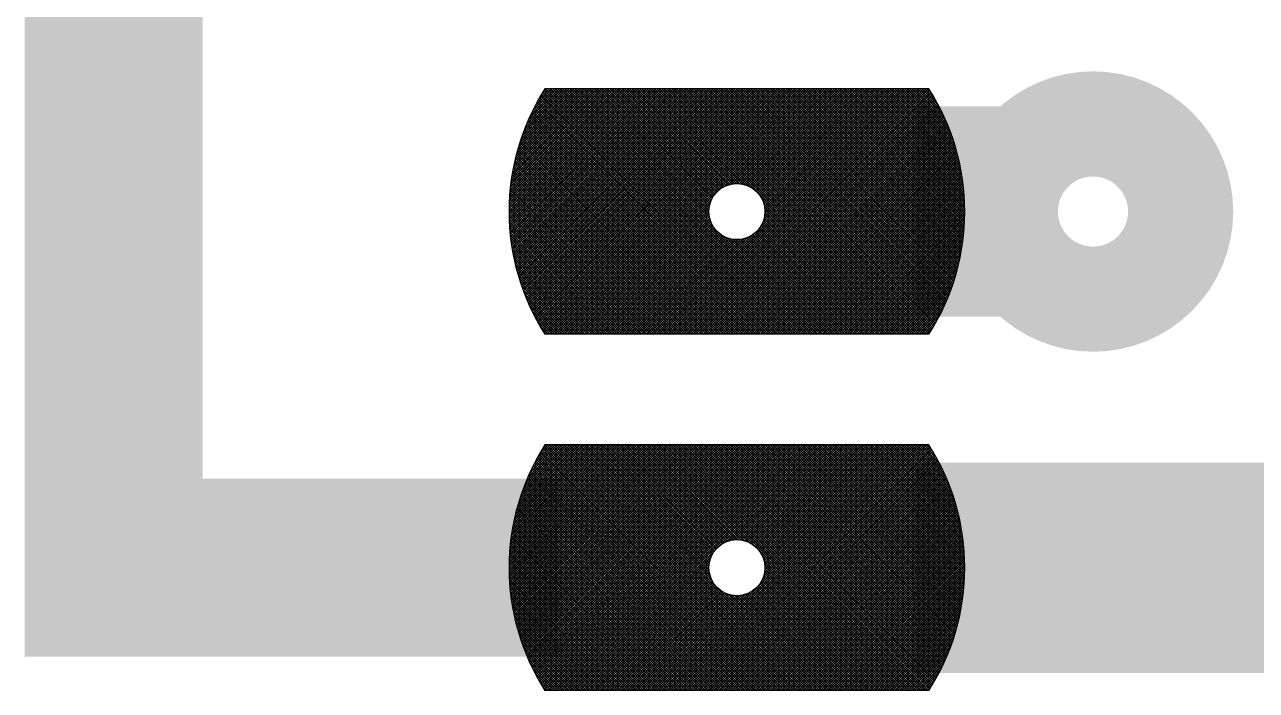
# Model space of a CAD drawing. Extents: x 0 to 395, y 0 to 270.
# Drawn here: x 128.91 to 137.69, y 211.85 to 216.6 of the extents above; entities that cross this region are included whole.
import ezdxf

# ---------------------------------------------------------------- set-up
doc = ezdxf.new("R2010")
doc.units = 0
doc.header["$LTSCALE"] = 0.3
doc.layers.get('0').update_dxf_attribs({"linetype": 'CONTINUOUS'})
doc.layers.add('TRACK', color=3, linetype='CONTINUOUS')

# ---------------------------------------------------------------- blocks, each defined once
blk = doc.blocks.new('*X15')
at = {"color": 0}
for p, q in [((62.51, 71.119), (63.386, 71.995)), ((62.5101, 71.1015), (63.4037, 71.995)), ((62.5101, 71.1368), (63.3683, 71.995)), ((62.5104, 71.0841), (63.4213, 71.995)), ((62.5104, 71.1548), (63.3506, 71.995)), ((62.5109, 71.0669), (63.439, 71.995)), ((62.5109, 71.1729), (63.3329, 71.995)), ((62.5115, 71.0498), (63.4567, 71.995)), ((62.5116, 71.1913), (63.3153, 71.995)), ((62.5123, 71.033), (63.4744, 71.995)), ((62.5125, 71.2099), (63.2976, 71.995)), ((62.5133, 71.0163), (63.492, 71.995)), ((62.5136, 71.2287), (63.2799, 71.995)), ((62.5145, 70.9997), (63.5097, 71.995)), ((62.515, 71.2478), (63.2622, 71.995)), ((62.5158, 70.9834), (63.5274, 71.995)), ((62.5167, 71.2671), (63.2446, 71.995)), ((62.5172, 70.9671), (63.5451, 71.995)), ((62.5186, 71.2867), (63.2269, 71.995)), ((62.5188, 70.9511), (63.5628, 71.995)), ((62.5206, 70.9351), (63.5804, 71.995)), ((62.5207, 71.3065), (63.2092, 71.995)), ((62.5224, 70.9193), (63.5981, 71.995)), ((62.5232, 71.3267), (63.1915, 71.995)), ((62.5245, 70.9037), (63.6158, 71.995)), ((62.5259, 71.3471), (63.1738, 71.995)), ((62.5266, 70.8882), (63.6335, 71.995)), ((62.5289, 70.8728), (63.6511, 71.995)), ((62.529, 71.3678), (63.1562, 71.995)), ((62.5313, 70.8575), (63.6688, 71.995)), ((62.5324, 71.3889), (63.1385, 71.995)), ((62.5339, 70.8424), (63.6865, 71.995)), ((62.5361, 71.4103), (63.1208, 71.995)), ((62.5366, 70.8274), (63.7042, 71.995)), ((62.5394, 70.8125), (63.7219, 71.995)), ((62.5403, 71.4321), (63.1031, 71.995)), ((62.5423, 70.7977), (63.7395, 71.995)), ((62.5448, 71.4543), (63.0855, 71.995)), ((62.5453, 70.7831), (63.7572, 71.995)), ((62.5485, 70.7686), (63.7749, 71.995)), ((62.5497, 71.4769), (63.0678, 71.995)), ((62.5517, 70.7542), (63.7926, 71.995)), ((62.555, 71.4999), (63.0501, 71.995)), ((62.5551, 70.7399), (63.8102, 71.995)), ((62.5586, 70.7257), (63.8279, 71.995)), ((62.5609, 71.5235), (63.0324, 71.995)), ((62.5622, 70.7116), (63.8456, 71.995)), ((62.5659, 70.6976), (63.8633, 71.995)), ((62.5672, 71.5475), (63.0147, 71.995)), ((62.5697, 70.6837), (63.8809, 71.995)), ((62.5736, 70.6699), (63.8986, 71.995)), ((62.5742, 71.5721), (62.9971, 71.995)), ((62.5776, 70.6563), (63.9163, 71.995)), ((62.5817, 70.6427), (63.934, 71.995)), ((62.5817, 71.5973), (62.9794, 71.995)), ((62.5859, 70.6292), (63.9517, 71.995)), ((62.5899, 71.6231), (62.9617, 71.995)), ((62.5902, 70.6158), (63.9693, 71.995)), ((62.5946, 70.6026), (63.987, 71.995)), ((62.5988, 71.6497), (62.944, 71.995)), ((62.5991, 70.5894), (64.0047, 71.995)), ((62.6037, 70.5763), (64.0224, 71.995)), ((62.6083, 70.5633), (64.04, 71.995)), ((62.6085, 71.6771), (62.9264, 71.995)), ((62.6131, 70.5504), (64.0577, 71.995)), ((62.618, 70.5376), (64.0754, 71.995)), ((62.6191, 71.7054), (62.9087, 71.995)), ((62.6229, 70.5248), (64.0931, 71.995)), ((62.628, 70.5122), (64.1108, 71.995)), ((62.6308, 71.7348), (62.891, 71.995)), ((62.6331, 70.4996), (64.1284, 71.995)), ((62.6383, 70.4872), (64.1461, 71.995)), ((62.6436, 70.4748), (64.1638, 71.995)), ((62.6436, 71.7653), (62.8733, 71.995)), ((62.649, 70.4625), (64.1815, 71.995)), ((62.6544, 70.4503), (64.1991, 71.995)), ((62.6578, 71.7972), (62.8556, 71.995)), ((62.66, 70.4381), (64.2168, 71.995)), ((62.6656, 70.4261), (64.2345, 71.995)), ((62.6713, 70.4141), (64.2522, 71.995)), ((62.6736, 71.8307), (62.838, 71.995)), ((62.6771, 70.4022), (64.2699, 71.995)), ((62.683, 70.3904), (64.2875, 71.995)), ((62.6889, 70.3787), (64.3052, 71.995)), ((62.6914, 71.8661), (62.8203, 71.995)), ((62.695, 70.3671), (64.3229, 71.995)), ((62.7011, 70.3555), (64.3406, 71.995)), ((62.7073, 70.344), (64.3582, 71.995)), ((62.7117, 71.9041), (62.8026, 71.995)), ((62.7135, 70.3326), (64.3759, 71.995)), ((62.7199, 70.3213), (64.3936, 71.995)), ((62.7263, 70.31), (64.4113, 71.995)), ((62.7328, 70.2988), (64.429, 71.995)), ((62.7351, 71.9452), (62.7849, 71.995)), ((64.4412, 70.245), (62.7373, 71.9489)), ((62.7393, 70.2877), (64.4466, 71.995)), ((64.4588, 70.245), (62.7439, 71.9599)), ((62.746, 70.2767), (64.4643, 71.995)), ((64.4765, 70.245), (62.7506, 71.9709)), ((62.7527, 70.2657), (64.482, 71.995)), ((64.4942, 70.245), (62.7574, 71.9818)), ((62.7595, 70.2548), (64.4997, 71.995)), ((62.763, 71.9907), (62.7673, 71.995)), ((64.5119, 70.245), (62.7642, 71.9927)), ((62.7673, 70.245), (64.5173, 71.995)), ((64.5296, 70.245), (62.7796, 71.995)), ((62.785, 70.245), (64.535, 71.995)), ((64.5472, 70.245), (62.7972, 71.995)), ((62.8027, 70.245), (64.5527, 71.995)), ((64.5649, 70.245), (62.8149, 71.995)), ((62.8204, 70.245), (64.5704, 71.995)), ((64.5826, 70.245), (62.8326, 71.995)), ((62.8381, 70.245), (64.5881, 71.995)), ((64.6003, 70.245), (62.8503, 71.995)), ((62.8557, 70.245), (64.6057, 71.995)), ((64.6179, 70.245), (62.8679, 71.995)), ((62.8734, 70.245), (64.6234, 71.995)), ((64.6356, 70.245), (62.8856, 71.995)), ((62.8911, 70.245), (64.6411, 71.995)), ((64.6533, 70.245), (62.9033, 71.995)), ((62.9088, 70.245), (64.6588, 71.995)), ((64.671, 70.245), (62.921, 71.995)), ((62.9264, 70.245), (64.6764, 71.995)), ((64.6887, 70.245), (62.9387, 71.995)), ((62.9441, 70.245), (64.6941, 71.995)), ((64.7063, 70.245), (62.9563, 71.995)), ((62.9618, 70.245), (64.7118, 71.995)), ((64.724, 70.245), (62.974, 71.995)), ((63.9561, 71.0306), (62.9917, 71.995)), ((63.9441, 71.0602), (63.0094, 71.995)), ((63.9383, 71.0837), (63.027, 71.995)), ((63.9356, 71.1041), (63.0447, 71.995)), ((63.935, 71.1224), (63.0624, 71.995)), ((63.9359, 71.1392), (63.0801, 71.995)), ((63.938, 71.1547), (63.0978, 71.995)), ((63.9412, 71.1693), (63.1154, 71.995)), ((63.9452, 71.1829), (63.1331, 71.995)), ((63.9499, 71.1958), (63.1508, 71.995)), ((63.9554, 71.208), (63.1685, 71.995)), ((63.9616, 71.2196), (63.1861, 71.995)), ((63.9683, 71.2305), (63.2038, 71.995)), ((63.9756, 71.2409), (63.2215, 71.995)), ((63.9835, 71.2506), (63.2392, 71.995)), ((63.992, 71.2598), (63.2568, 71.995)), ((64.001, 71.2685), (63.2745, 71.995)), ((64.0106, 71.2766), (63.2922, 71.995)), ((64.0207, 71.2841), (63.3099, 71.995)), ((64.0315, 71.2911), (63.3276, 71.995)), ((64.0428, 71.2975), (63.3452, 71.995)), ((64.0547, 71.3032), (63.3629, 71.995)), ((64.0674, 71.3082), (63.3806, 71.995)), ((64.0808, 71.3125), (63.3983, 71.995)), ((64.095, 71.316), (63.4159, 71.995)), ((64.1102, 71.3185), (63.4336, 71.995)), ((64.1265, 71.3198), (63.4513, 71.995)), ((64.1442, 71.3198), (63.469, 71.995)), ((64.1637, 71.3179), (63.4867, 71.995)), ((64.1859, 71.3134), (63.5043, 71.995)), ((64.2127, 71.3043), (63.522, 71.995)), ((64.2538, 71.2809), (63.5397, 71.995)), ((63.5452, 70.245), (65.2952, 71.995)), ((65.3074, 70.245), (63.5574, 71.995)), ((63.5628, 70.245), (65.3128, 71.995)), ((65.325, 70.245), (63.575, 71.995)), ((63.5805, 70.245), (65.3305, 71.995)), ((65.3427, 70.245), (63.5927, 71.995)), ((63.5982, 70.245), (65.3482, 71.995)), ((65.3604, 70.245), (63.6104, 71.995)), ((63.6159, 70.245), (65.3659, 71.995)), ((65.3781, 70.245), (63.6281, 71.995)), ((63.6336, 70.245), (65.3836, 71.995)), ((65.3958, 70.245), (63.6458, 71.995)), ((63.6512, 70.245), (65.4012, 71.995)), ((65.4134, 70.245), (63.6634, 71.995)), ((63.6689, 70.245), (65.4189, 71.995)), ((65.4311, 70.245), (63.6811, 71.995)), ((63.6866, 70.245), (65.4366, 71.995)), ((65.4488, 70.245), (63.6988, 71.995)), ((63.7043, 70.245), (65.4543, 71.995)), ((65.4665, 70.245), (63.7165, 71.995)), ((63.7219, 70.245), (65.4719, 71.995)), ((65.4841, 70.245), (63.7341, 71.995)), ((63.7396, 70.245), (65.4896, 71.995)), ((65.5018, 70.245), (63.7518, 71.995)), ((63.7573, 70.245), (65.5055, 71.9932)), ((65.5102, 70.2543), (63.7695, 71.995)), ((63.775, 70.245), (65.5123, 71.9823)), ((65.517, 70.2652), (63.7872, 71.995)), ((63.7927, 70.245), (65.5191, 71.9714)), ((65.5237, 70.2761), (63.8049, 71.995)), ((63.8103, 70.245), (65.5258, 71.9605)), ((65.5304, 70.2872), (63.8225, 71.995)), ((63.828, 70.245), (65.5324, 71.9494)), ((65.5369, 70.2983), (63.8402, 71.995)), ((65.5434, 70.3095), (63.8579, 71.995)), ((65.5498, 70.3207), (63.8756, 71.995)), ((65.5562, 70.3321), (63.8932, 71.995)), ((65.5625, 70.3435), (63.9109, 71.995)), ((65.5686, 70.355), (63.9286, 71.995)), ((65.5748, 70.3665), (63.9463, 71.995)), ((65.5808, 70.3782), (63.964, 71.995)), ((65.5867, 70.3899), (63.9816, 71.995)), ((65.5926, 70.4017), (63.9993, 71.995)), ((64.0128, 71.2783), (64.7295, 71.995)), ((65.5984, 70.4136), (64.017, 71.995)), ((65.6041, 70.4255), (64.0347, 71.995)), ((65.6098, 70.4376), (64.0523, 71.995)), ((64.0558, 71.3037), (64.7472, 71.995)), ((65.6153, 70.4497), (64.07, 71.995)), ((64.0829, 71.3131), (64.7648, 71.995)), ((65.6208, 70.4619), (64.0877, 71.995)), ((64.1053, 71.3178), (64.7825, 71.995)), ((65.6262, 70.4742), (64.1054, 71.995)), ((65.6315, 70.4866), (64.1231, 71.995)), ((64.1249, 71.3197), (64.8002, 71.995)), ((65.6367, 70.4991), (64.1407, 71.995)), ((64.1427, 71.3199), (64.8179, 71.995)), ((65.6418, 70.5116), (64.1584, 71.995)), ((64.1591, 71.3185), (64.8355, 71.995)), ((64.1743, 71.3161), (64.8532, 71.995)), ((65.6469, 70.5242), (64.1761, 71.995)), ((64.1886, 71.3127), (64.8709, 71.995)), ((65.6518, 70.537), (64.1938, 71.995)), ((64.202, 71.3084), (64.8886, 71.995)), ((65.6567, 70.5498), (64.2114, 71.995)), ((64.2147, 71.3034), (64.9063, 71.995)), ((64.2267, 71.2977), (64.9239, 71.995)), ((65.6614, 70.5627), (64.2291, 71.995)), ((64.238, 71.2914), (64.9416, 71.995)), ((65.6661, 70.5757), (64.2468, 71.995)), ((64.2488, 71.2845), (64.9593, 71.995)), ((64.2589, 71.277), (64.977, 71.995)), ((65.6707, 70.5888), (64.2645, 71.995)), ((64.2685, 71.2689), (64.9946, 71.995)), ((64.2776, 71.2603), (65.0123, 71.995)), ((65.6752, 70.6019), (64.2822, 71.995)), ((64.2861, 71.2511), (65.03, 71.995)), ((64.294, 71.2413), (65.0477, 71.995)), ((65.6796, 70.6152), (64.2998, 71.995)), ((64.3014, 71.231), (65.0654, 71.995)), ((64.3081, 71.2201), (65.083, 71.995)), ((64.3143, 71.2086), (65.1007, 71.995)), ((64.3147, 71.0322), (65.2775, 71.995)), ((65.6839, 70.6286), (64.3175, 71.995)), ((64.3198, 71.1964), (65.1184, 71.995)), ((64.3246, 71.1836), (65.1361, 71.995)), ((64.3262, 71.0614), (65.2598, 71.995)), ((64.3287, 71.1699), (65.1537, 71.995)), ((64.3318, 71.1554), (65.1714, 71.995)), ((64.3319, 71.0847), (65.2421, 71.995)), ((64.334, 71.1399), (65.1891, 71.995)), ((64.3344, 71.105), (65.2245, 71.995)), ((64.335, 71.1232), (65.2068, 71.995)), ((65.6881, 70.6421), (64.3352, 71.995)), ((65.6922, 70.6556), (64.3529, 71.995)), ((65.6962, 70.6693), (64.3705, 71.995)), ((65.7002, 70.6831), (64.3882, 71.995)), ((65.704, 70.6969), (64.4059, 71.995)), ((65.7077, 70.7109), (64.4236, 71.995)), ((65.7113, 70.725), (64.4413, 71.995)), ((65.7147, 70.7392), (64.4589, 71.995)), ((65.7181, 70.7535), (64.4766, 71.995)), ((65.7214, 70.7679), (64.4943, 71.995)), ((65.7245, 70.7824), (64.512, 71.995)), ((65.7276, 70.7971), (64.5296, 71.995)), ((65.7305, 70.8118), (64.5473, 71.995)), ((65.7333, 70.8267), (64.565, 71.995)), ((65.736, 70.8417), (64.5827, 71.995)), ((65.7385, 70.8568), (64.6004, 71.995)), ((65.741, 70.8721), (64.618, 71.995)), ((65.7433, 70.8874), (64.6357, 71.995)), ((65.7454, 70.9029), (64.6534, 71.995)), ((65.7475, 70.9186), (64.6711, 71.995)), ((65.7494, 70.9344), (64.6887, 71.995)), ((65.7511, 70.9503), (64.7064, 71.995)), ((65.7527, 70.9664), (64.7241, 71.995)), ((65.7542, 70.9826), (64.7418, 71.995)), ((65.7555, 70.999), (64.7595, 71.995)), ((65.7566, 71.0155), (64.7771, 71.995)), ((65.7576, 71.0322), (64.7948, 71.995)), ((65.7584, 71.049), (64.8125, 71.995)), ((65.7591, 71.0661), (64.8302, 71.995)), ((65.7596, 71.0833), (64.8478, 71.995)), ((65.7599, 71.1006), (64.8655, 71.995)), ((65.76, 71.1182), (64.8832, 71.995)), ((65.7599, 71.136), (64.9009, 71.995)), ((65.7596, 71.1539), (64.9186, 71.995)), ((65.7592, 71.1721), (64.9362, 71.995)), ((65.7585, 71.1904), (64.9539, 71.995)), ((65.7576, 71.209), (64.9716, 71.995)), ((65.7564, 71.2278), (64.9893, 71.995)), ((65.755, 71.2469), (65.0069, 71.995)), ((65.7534, 71.2662), (65.0246, 71.995)), ((65.7515, 71.2858), (65.0423, 71.995)), ((65.7494, 71.3056), (65.06, 71.995)), ((65.7469, 71.3257), (65.0776, 71.995)), ((65.7442, 71.3461), (65.0953, 71.995)), ((65.7411, 71.3669), (65.113, 71.995)), ((65.7378, 71.3879), (65.1307, 71.995)), ((65.734, 71.4093), (65.1484, 71.995)), ((65.7299, 71.4311), (65.166, 71.995)), ((65.7255, 71.4533), (65.1837, 71.995)), ((65.7206, 71.4758), (65.2014, 71.995)), ((65.7152, 71.4989), (65.2191, 71.995)), ((65.7094, 71.5223), (65.2367, 71.995)), ((65.7031, 71.5464), (65.2544, 71.995)), ((65.6962, 71.5709), (65.2721, 71.995)), ((65.6887, 71.5961), (65.2898, 71.995)), ((65.6805, 71.6219), (65.3075, 71.995)), ((65.6717, 71.6485), (65.3251, 71.995)), ((65.662, 71.6758), (65.3428, 71.995)), ((65.6514, 71.7041), (65.3605, 71.995)), ((65.6398, 71.7334), (65.3782, 71.995)), ((65.627, 71.7638), (65.3958, 71.995)), ((65.6129, 71.7956), (65.4135, 71.995)), ((65.5971, 71.8291), (65.4312, 71.995)), ((65.5795, 71.8644), (65.4489, 71.995)), ((65.5594, 71.9022), (65.4666, 71.995)), ((65.5361, 71.9431), (65.4842, 71.995)), ((65.5085, 71.9884), (65.5019, 71.995)), ((64.3174, 70.245), (62.6931, 71.8693)), ((64.3351, 70.245), (62.6992, 71.8809)), ((64.3528, 70.245), (62.7053, 71.8924)), ((64.3705, 70.245), (62.7116, 71.9039)), ((64.3881, 70.245), (62.7179, 71.9152)), ((64.4058, 70.245), (62.7243, 71.9265)), ((64.4235, 70.245), (62.7307, 71.9377)), ((63.8457, 70.245), (65.5389, 71.9383)), ((63.8634, 70.245), (65.5454, 71.9271)), ((63.881, 70.245), (65.5518, 71.9158)), ((63.8987, 70.245), (65.5581, 71.9044)), ((63.9164, 70.245), (65.5644, 71.893)), ((63.9341, 70.245), (65.5705, 71.8815)), ((63.9517, 70.245), (65.5766, 71.8699)), ((64.176, 70.245), (62.6473, 71.7737)), ((64.1937, 70.245), (62.6527, 71.786)), ((64.2114, 70.245), (62.6582, 71.7981)), ((64.229, 70.245), (62.6639, 71.8102)), ((64.2467, 70.245), (62.6695, 71.8222)), ((64.2644, 70.245), (62.6753, 71.8341)), ((64.2821, 70.245), (62.6812, 71.8459)), ((64.2997, 70.245), (62.6871, 71.8577)), ((63.9694, 70.245), (65.5826, 71.8582)), ((63.9871, 70.245), (65.5886, 71.8465)), ((64.0048, 70.245), (65.5944, 71.8346)), ((64.0225, 70.245), (65.6002, 71.8227)), ((64.0401, 70.245), (65.6059, 71.8107)), ((64.0578, 70.245), (65.6115, 71.7987)), ((64.0755, 70.245), (65.617, 71.7865)), ((64.0932, 70.245), (65.6225, 71.7743)), ((64.0523, 70.245), (62.6116, 71.6856)), ((64.0699, 70.245), (62.6165, 71.6985)), ((64.0876, 70.245), (62.6214, 71.7112)), ((64.1053, 70.245), (62.6264, 71.7239)), ((64.123, 70.245), (62.6315, 71.7365)), ((64.1406, 70.245), (62.6367, 71.749)), ((64.1583, 70.245), (62.6419, 71.7614)), ((64.1108, 70.245), (65.6278, 71.762)), ((64.1285, 70.245), (65.6331, 71.7496)), ((64.1462, 70.245), (65.6383, 71.7371)), ((64.1639, 70.245), (65.6434, 71.7245)), ((64.1816, 70.245), (65.6484, 71.7118)), ((64.1992, 70.245), (65.6533, 71.6991)), ((64.2169, 70.245), (65.6582, 71.6862)), ((63.9462, 70.245), (62.5846, 71.6066)), ((63.9639, 70.245), (62.5888, 71.62)), ((63.9815, 70.245), (62.5932, 71.6333)), ((63.9992, 70.245), (62.5977, 71.6465)), ((64.0169, 70.245), (62.6022, 71.6597)), ((64.0346, 70.245), (62.6069, 71.6727)), ((64.2346, 70.245), (65.6629, 71.6733)), ((64.2523, 70.245), (65.6676, 71.6603)), ((64.2699, 70.245), (65.6721, 71.6472)), ((64.2876, 70.245), (65.6766, 71.634)), ((64.3053, 70.245), (65.681, 71.6207)), ((64.323, 70.245), (65.6852, 71.6072)), ((63.8224, 70.245), (62.5575, 71.51)), ((63.8401, 70.245), (62.561, 71.5241)), ((63.8578, 70.245), (62.5647, 71.5381)), ((63.8755, 70.245), (62.5685, 71.552)), ((63.8932, 70.245), (62.5723, 71.5658)), ((63.9108, 70.245), (62.5763, 71.5795)), ((63.9285, 70.245), (62.5804, 71.5931)), ((64.3407, 70.245), (65.6894, 71.5938)), ((64.3583, 70.245), (65.6935, 71.5802)), ((64.376, 70.245), (65.6975, 71.5665)), ((64.3937, 70.245), (65.7013, 71.5527)), ((64.4114, 70.245), (65.7051, 71.5387)), ((64.429, 70.245), (65.7088, 71.5247)), ((64.4467, 70.245), (65.7124, 71.5106)), ((63.7164, 70.245), (62.5385, 71.4229)), ((63.7341, 70.245), (62.5414, 71.4377)), ((63.7517, 70.245), (62.5444, 71.4524)), ((63.7694, 70.245), (62.5475, 71.4669)), ((63.7871, 70.245), (62.5507, 71.4814)), ((63.8048, 70.245), (62.554, 71.4957)), ((64.4644, 70.245), (65.7158, 71.4964)), ((64.4821, 70.245), (65.7191, 71.4821)), ((64.4998, 70.245), (65.7224, 71.4676)), ((64.5174, 70.245), (65.7255, 71.4531)), ((64.5351, 70.245), (65.7285, 71.4384)), ((64.5528, 70.245), (65.7314, 71.4236)), ((63.628, 70.245), (62.5259, 71.3471)), ((63.6457, 70.245), (62.5282, 71.3625)), ((63.6633, 70.245), (62.5306, 71.3778)), ((63.681, 70.245), (62.5331, 71.3929)), ((63.6987, 70.245), (62.5357, 71.408)), ((64.5705, 70.245), (65.7342, 71.4087)), ((64.5881, 70.245), (65.7368, 71.3936)), ((64.6058, 70.245), (65.7393, 71.3785)), ((64.6235, 70.245), (65.7417, 71.3632)), ((64.6412, 70.245), (65.744, 71.3478)), ((63.5219, 70.245), (62.5153, 71.2516)), ((63.5396, 70.245), (62.5167, 71.2679)), ((63.5573, 70.245), (62.5183, 71.284)), ((63.575, 70.245), (62.52, 71.3)), ((63.5926, 70.245), (62.5218, 71.3158)), ((63.6103, 70.245), (62.5238, 71.3315)), ((64.6589, 70.245), (65.7461, 71.3322)), ((64.6765, 70.245), (65.7481, 71.3165)), ((64.6942, 70.245), (65.7499, 71.3007)), ((64.7119, 70.245), (65.7516, 71.2847)), ((64.7296, 70.245), (65.7532, 71.2686)), ((64.7472, 70.245), (65.7546, 71.2524)), ((63.4335, 70.245), (62.5107, 71.1678)), ((63.4512, 70.245), (62.5113, 71.1849)), ((63.4689, 70.245), (62.5121, 71.2018)), ((63.4866, 70.245), (62.513, 71.2186)), ((63.5042, 70.245), (62.5141, 71.2352)), ((62.9795, 70.245), (63.9767, 71.2422)), ((62.9972, 70.245), (63.9513, 71.1992)), ((63.0148, 70.245), (63.9419, 71.1721)), ((65.2897, 70.245), (64.2959, 71.2388)), ((65.272, 70.245), (64.3193, 71.1977)), ((65.2543, 70.245), (64.3284, 71.1709)), ((64.7649, 70.245), (65.7559, 71.2359)), ((64.7826, 70.245), (65.757, 71.2194)), ((64.8003, 70.245), (65.7579, 71.2026)), ((64.818, 70.245), (65.7587, 71.1857)), ((64.8356, 70.245), (65.7593, 71.1686)), ((63.3805, 70.245), (62.51, 71.1155)), ((63.3982, 70.245), (62.5101, 71.1331)), ((63.3628, 70.245), (62.5102, 71.0977)), ((63.4159, 70.245), (62.5103, 71.1506)), ((63.3451, 70.245), (62.5105, 71.0796)), ((63.0325, 70.245), (63.9372, 71.1497)), ((63.0502, 70.245), (63.9353, 71.1301)), ((63.0679, 70.245), (63.9351, 71.1123)), ((63.0855, 70.245), (63.9365, 71.0959)), ((63.1032, 70.245), (63.9389, 71.0807)), ((65.1659, 70.245), (64.331, 71.08)), ((65.2367, 70.245), (64.3329, 71.1487)), ((65.1836, 70.245), (64.3335, 71.0952)), ((65.219, 70.245), (64.3348, 71.1292)), ((65.2013, 70.245), (64.3348, 71.1115)), ((64.8533, 70.245), (65.7597, 71.1514)), ((64.871, 70.245), (65.7599, 71.134)), ((64.8887, 70.245), (65.76, 71.1163)), ((64.9063, 70.245), (65.7599, 71.0985)), ((64.924, 70.245), (65.7595, 71.0805)), ((63.3275, 70.245), (62.5111, 71.0614)), ((63.3098, 70.245), (62.5118, 71.043)), ((63.2921, 70.245), (62.5128, 71.0243)), ((63.2744, 70.245), (62.514, 71.0054)), ((63.2568, 70.245), (62.5155, 70.9862)), ((63.1209, 70.245), (63.9423, 71.0664)), ((63.1386, 70.245), (63.9466, 71.053)), ((63.1563, 70.245), (63.9516, 71.0403)), ((63.1739, 70.245), (63.9573, 71.0283)), ((63.1916, 70.245), (63.9636, 71.017)), ((63.2093, 70.245), (63.9705, 71.0062)), ((63.227, 70.245), (63.978, 70.9961)), ((63.2446, 70.245), (63.9861, 70.9865)), ((65.0245, 70.245), (64.2835, 70.986)), ((65.0422, 70.245), (64.2916, 70.9956)), ((65.0599, 70.245), (64.2991, 71.0057)), ((65.0776, 70.245), (64.3061, 71.0165)), ((65.0952, 70.245), (64.3125, 71.0278)), ((65.1129, 70.245), (64.3182, 71.0397)), ((65.1306, 70.245), (64.3232, 71.0524)), ((65.1483, 70.245), (64.3275, 71.0658)), ((64.9417, 70.245), (65.759, 71.0623)), ((64.9594, 70.245), (65.7582, 71.0438)), ((64.9771, 70.245), (65.7572, 71.0252)), ((64.9947, 70.245), (65.756, 71.0063)), ((65.0124, 70.245), (65.7546, 70.9872)), ((63.2391, 70.245), (62.5172, 70.9668)), ((63.2214, 70.245), (62.5192, 70.9472)), ((63.2037, 70.245), (62.5215, 70.9273)), ((63.186, 70.245), (62.524, 70.907)), ((63.2623, 70.245), (63.9947, 70.9774)), ((63.28, 70.245), (64.0039, 70.9689)), ((63.2977, 70.245), (64.0137, 70.961)), ((63.3154, 70.245), (64.024, 70.9536)), ((63.333, 70.245), (64.0349, 70.9469)), ((63.3507, 70.245), (64.0464, 70.9407)), ((63.3684, 70.245), (64.0586, 70.9352)), ((63.3861, 70.245), (64.0714, 70.9304)), ((63.4037, 70.245), (64.0851, 70.9263)), ((63.4214, 70.245), (64.0996, 70.9232)), ((63.4391, 70.245), (64.1151, 70.921)), ((63.4568, 70.245), (64.1318, 70.92)), ((63.4745, 70.245), (64.15, 70.9206)), ((63.4921, 70.245), (64.1703, 70.9231)), ((63.5098, 70.245), (64.1936, 70.9288)), ((63.5275, 70.245), (64.2228, 70.9403)), ((64.7417, 70.245), (64.0456, 70.9411)), ((64.7594, 70.245), (64.0752, 70.9291)), ((64.777, 70.245), (64.0987, 70.9233)), ((64.7947, 70.245), (64.1191, 70.9206)), ((64.8124, 70.245), (64.1374, 70.92)), ((64.8301, 70.245), (64.1542, 70.9209)), ((64.8478, 70.245), (64.1697, 70.923)), ((64.8654, 70.245), (64.1843, 70.9262)), ((64.8831, 70.245), (64.1979, 70.9302)), ((64.9008, 70.245), (64.2108, 70.9349)), ((64.9185, 70.245), (64.223, 70.9404)), ((64.9361, 70.245), (64.2346, 70.9466)), ((64.9538, 70.245), (64.2455, 70.9533)), ((64.9715, 70.245), (64.2559, 70.9606)), ((64.9892, 70.245), (64.2656, 70.9685)), ((65.0068, 70.245), (64.2748, 70.977)), ((65.0301, 70.245), (65.7529, 70.9678)), ((65.0478, 70.245), (65.7509, 70.9481)), ((65.0654, 70.245), (65.7486, 70.9282)), ((65.0831, 70.245), (65.7461, 70.908)), ((63.1684, 70.245), (62.5269, 70.8865)), ((63.1507, 70.245), (62.53, 70.8657)), ((63.133, 70.245), (62.5335, 70.8445)), ((63.1153, 70.245), (62.5374, 70.823)), ((65.1008, 70.245), (65.7433, 70.8875)), ((65.1185, 70.245), (65.7401, 70.8667)), ((65.1362, 70.245), (65.7366, 70.8455)), ((65.1538, 70.245), (65.7328, 70.824)), ((63.0977, 70.245), (62.5416, 70.8011)), ((63.08, 70.245), (62.5462, 70.7787)), ((63.0623, 70.245), (62.5513, 70.756)), ((63.0446, 70.245), (62.5568, 70.7328)), ((65.1715, 70.245), (65.7286, 70.8021)), ((65.1892, 70.245), (65.724, 70.7798)), ((65.2069, 70.245), (65.719, 70.7571)), ((65.2245, 70.245), (65.7135, 70.7339)), ((63.027, 70.245), (62.5628, 70.7092)), ((63.0093, 70.245), (62.5693, 70.685)), ((62.9916, 70.245), (62.5764, 70.6602)), ((62.9739, 70.245), (62.5841, 70.6348)), ((65.2422, 70.245), (65.7075, 70.7103)), ((65.2599, 70.245), (65.701, 70.6861)), ((65.2776, 70.245), (65.6939, 70.6614)), ((65.2953, 70.245), (65.6862, 70.636)), ((62.9562, 70.245), (62.5925, 70.6087)), ((62.9386, 70.245), (62.6017, 70.5819)), ((62.9209, 70.245), (62.6117, 70.5542)), ((65.3129, 70.245), (65.6779, 70.6099)), ((65.3306, 70.245), (65.6688, 70.5832)), ((65.3483, 70.245), (65.6588, 70.5555)), ((62.9032, 70.245), (62.6226, 70.5256)), ((62.8855, 70.245), (62.6346, 70.4959)), ((62.8679, 70.245), (62.6479, 70.465)), ((65.366, 70.245), (65.6479, 70.527)), ((65.3836, 70.245), (65.636, 70.4973)), ((65.4013, 70.245), (65.6228, 70.4665)), ((62.8502, 70.245), (62.6625, 70.4326)), ((62.8325, 70.245), (62.6789, 70.3986)), ((65.419, 70.245), (65.6082, 70.4342)), ((65.4367, 70.245), (65.5919, 70.4002)), ((62.8148, 70.245), (62.6974, 70.3624)), ((62.7971, 70.245), (62.7185, 70.3236)), ((62.7795, 70.245), (62.7432, 70.2813)), ((65.4544, 70.245), (65.5735, 70.3642)), ((65.472, 70.245), (65.5525, 70.3255)), ((65.4897, 70.245), (65.5281, 70.2834))]:
    blk.add_line(p, q, dxfattribs=at)
blk = doc.blocks.new('*X13')
at = {"color": 0}
for p, q in [((62.51, 73.6646), (63.3804, 74.535)), ((62.5101, 73.647), (63.3981, 74.535)), ((62.5102, 73.6824), (63.3627, 74.535)), ((62.5103, 73.6295), (63.4157, 74.535)), ((62.5105, 73.7005), (63.345, 74.535)), ((62.5107, 73.6123), (63.4334, 74.535)), ((62.5111, 73.7187), (63.3274, 74.535)), ((62.5113, 73.5952), (63.4511, 74.535)), ((62.5118, 73.7372), (63.3097, 74.535)), ((62.5121, 73.5783), (63.4688, 74.535)), ((62.5128, 73.7558), (63.292, 74.535)), ((62.513, 73.5615), (63.4865, 74.535)), ((62.5141, 73.5449), (63.5041, 74.535)), ((62.5141, 73.7747), (63.2743, 74.535)), ((62.5153, 73.5285), (63.5218, 74.535)), ((62.5155, 73.7939), (63.2566, 74.535)), ((62.5167, 73.5122), (63.5395, 74.535)), ((62.5172, 73.8133), (63.239, 74.535)), ((62.5183, 73.4961), (63.5572, 74.535)), ((62.5192, 73.8329), (63.2213, 74.535)), ((62.52, 73.4801), (63.5748, 74.535)), ((62.5215, 73.8529), (63.2036, 74.535)), ((62.5218, 73.4643), (63.5925, 74.535)), ((62.5238, 73.4486), (63.6102, 74.535)), ((62.524, 73.8731), (63.1859, 74.535)), ((62.5259, 73.433), (63.6279, 74.535)), ((62.5269, 73.8936), (63.1683, 74.535)), ((62.5282, 73.4176), (63.6456, 74.535)), ((62.53, 73.9145), (63.1506, 74.535)), ((62.5306, 73.4023), (63.6632, 74.535)), ((62.5331, 73.3872), (63.6809, 74.535)), ((62.5335, 73.9356), (63.1329, 74.535)), ((62.5357, 73.3721), (63.6986, 74.535)), ((62.5374, 73.9572), (63.1152, 74.535)), ((62.5385, 73.3572), (63.7163, 74.535)), ((62.5413, 73.3424), (63.7339, 74.535)), ((62.5416, 73.9791), (63.0975, 74.535)), ((62.5443, 73.3277), (63.7516, 74.535)), ((62.5463, 74.0014), (63.0799, 74.535)), ((62.5474, 73.3131), (63.7693, 74.535)), ((62.5507, 73.2987), (63.787, 74.535)), ((62.5513, 74.0241), (63.0622, 74.535)), ((62.554, 73.2844), (63.8047, 74.535)), ((62.5568, 74.0473), (63.0445, 74.535)), ((62.5575, 73.2701), (63.8223, 74.535)), ((62.561, 73.256), (63.84, 74.535)), ((62.5628, 74.071), (63.0268, 74.535)), ((62.5647, 73.242), (63.8577, 74.535)), ((62.5685, 73.2281), (63.8754, 74.535)), ((62.5694, 74.0952), (63.0092, 74.535)), ((62.5723, 73.2143), (63.893, 74.535)), ((62.5763, 73.2006), (63.9107, 74.535)), ((62.5765, 74.12), (62.9915, 74.535)), ((62.5804, 73.187), (63.9284, 74.535)), ((62.5842, 74.1454), (62.9738, 74.535)), ((62.5845, 73.1735), (63.9461, 74.535)), ((62.5888, 73.1601), (63.9638, 74.535)), ((62.5926, 74.1715), (62.9561, 74.535)), ((62.5932, 73.1468), (63.9814, 74.535)), ((62.5976, 73.1335), (63.9991, 74.535)), ((62.6017, 74.1983), (62.9384, 74.535)), ((62.6022, 73.1204), (64.0168, 74.535)), ((62.6068, 73.1074), (64.0345, 74.535)), ((62.6116, 73.0944), (64.0521, 74.535)), ((62.6117, 74.226), (62.9208, 74.535)), ((62.6164, 73.0816), (64.0698, 74.535)), ((62.6213, 73.0688), (64.0875, 74.535)), ((62.6227, 74.2546), (62.9031, 74.535)), ((62.6264, 73.0562), (64.1052, 74.535)), ((62.6314, 73.0436), (64.1229, 74.535)), ((62.6347, 74.2843), (62.8854, 74.535)), ((62.6366, 73.0311), (64.1405, 74.535)), ((62.6419, 73.0187), (64.1582, 74.535)), ((62.6473, 73.0064), (64.1759, 74.535)), ((62.6479, 74.3152), (62.8677, 74.535)), ((62.6527, 72.9941), (64.1936, 74.535)), ((62.6582, 72.982), (64.2112, 74.535)), ((62.6626, 74.3476), (62.8501, 74.535)), ((62.6638, 72.9699), (64.2289, 74.535)), ((62.6695, 72.9579), (64.2466, 74.535)), ((62.6753, 72.946), (64.2643, 74.535)), ((62.679, 74.3816), (62.8324, 74.535)), ((62.6811, 72.9342), (64.282, 74.535)), ((62.687, 72.9224), (64.2996, 74.535)), ((62.693, 72.9107), (64.3173, 74.535)), ((62.6975, 74.4178), (62.8147, 74.535)), ((62.6991, 72.8991), (64.335, 74.535)), ((62.7053, 72.8876), (64.3527, 74.535)), ((62.7115, 72.8762), (64.3703, 74.535)), ((62.7178, 72.8648), (64.388, 74.535)), ((62.7187, 74.4566), (62.797, 74.535)), ((62.7242, 72.8535), (64.4057, 74.535)), ((62.7307, 72.8423), (64.4234, 74.535)), ((62.7372, 72.8312), (64.4411, 74.535)), ((62.7433, 74.499), (62.7793, 74.535)), ((62.7439, 72.8201), (64.4587, 74.535)), ((64.4644, 72.785), (62.746, 74.5034)), ((62.7506, 72.8092), (64.4764, 74.535)), ((64.4821, 72.785), (62.7527, 74.5144)), ((62.7573, 72.7982), (64.4941, 74.535)), ((64.4998, 72.785), (62.7595, 74.5253)), ((62.7642, 72.7874), (64.5118, 74.535)), ((64.5175, 72.785), (62.7675, 74.535)), ((62.7794, 72.785), (64.5294, 74.535)), ((64.5351, 72.785), (62.7851, 74.535)), ((62.7971, 72.785), (64.5471, 74.535)), ((64.5528, 72.785), (62.8028, 74.535)), ((62.8148, 72.785), (64.5648, 74.535)), ((64.5705, 72.785), (62.8205, 74.535)), ((62.8325, 72.785), (64.5825, 74.535)), ((64.5882, 72.785), (62.8382, 74.535)), ((62.8501, 72.785), (64.6001, 74.535)), ((64.6058, 72.785), (62.8558, 74.535)), ((62.8678, 72.785), (64.6178, 74.535)), ((64.6235, 72.785), (62.8735, 74.535)), ((62.8855, 72.785), (64.6355, 74.535)), ((64.6412, 72.785), (62.8912, 74.535)), ((62.9032, 72.785), (64.6532, 74.535)), ((64.6589, 72.785), (62.9089, 74.535)), ((62.9209, 72.785), (64.6709, 74.535)), ((64.6766, 72.785), (62.9266, 74.535)), ((62.9385, 72.785), (64.6885, 74.535)), ((64.6942, 72.785), (62.9442, 74.535)), ((62.9562, 72.785), (64.7062, 74.535)), ((64.7119, 72.785), (62.9619, 74.535)), ((62.9739, 72.785), (64.7239, 74.535)), ((63.9763, 73.5383), (62.9796, 74.535)), ((63.9513, 73.581), (62.9973, 74.535)), ((63.9419, 73.6081), (63.0149, 74.535)), ((63.9372, 73.6304), (63.0326, 74.535)), ((63.9352, 73.6501), (63.0503, 74.535)), ((63.9352, 73.6678), (63.068, 74.535)), ((63.9365, 73.6842), (63.0857, 74.535)), ((63.9389, 73.6994), (63.1033, 74.535)), ((63.9423, 73.7137), (63.121, 74.535)), ((63.9466, 73.7271), (63.1387, 74.535)), ((63.9516, 73.7398), (63.1564, 74.535)), ((63.9573, 73.7518), (63.174, 74.535)), ((63.9636, 73.7631), (63.1917, 74.535)), ((63.9706, 73.7738), (63.2094, 74.535)), ((63.9781, 73.784), (63.2271, 74.535)), ((63.9862, 73.7936), (63.2448, 74.535)), ((63.9948, 73.8026), (63.2624, 74.535)), ((64.004, 73.8111), (63.2801, 74.535)), ((64.0137, 73.819), (63.2978, 74.535)), ((64.0241, 73.8264), (63.3155, 74.535)), ((64.035, 73.8332), (63.3331, 74.535)), ((64.0465, 73.8393), (63.3508, 74.535)), ((64.0586, 73.8449), (63.3685, 74.535)), ((64.0715, 73.8497), (63.3862, 74.535)), ((64.0852, 73.8537), (63.4039, 74.535)), ((64.0997, 73.8569), (63.4215, 74.535)), ((64.1152, 73.859), (63.4392, 74.535)), ((64.1319, 73.86), (63.4569, 74.535)), ((64.1501, 73.8594), (63.4746, 74.535)), ((64.1704, 73.8568), (63.4922, 74.535)), ((64.1937, 73.8512), (63.5099, 74.535)), ((64.223, 73.8396), (63.5276, 74.535)), ((65.2953, 72.785), (63.5453, 74.535)), ((63.5573, 72.785), (65.3073, 74.535)), ((65.313, 72.785), (63.563, 74.535)), ((63.5749, 72.785), (65.3249, 74.535)), ((65.3306, 72.785), (63.5806, 74.535)), ((63.5926, 72.785), (65.3426, 74.535)), ((65.3483, 72.785), (63.5983, 74.535)), ((63.6103, 72.785), (65.3603, 74.535)), ((65.366, 72.785), (63.616, 74.535)), ((63.628, 72.785), (65.378, 74.535)), ((65.3837, 72.785), (63.6337, 74.535)), ((63.6456, 72.785), (65.3956, 74.535)), ((65.4013, 72.785), (63.6513, 74.535)), ((63.6633, 72.785), (65.4133, 74.535)), ((65.419, 72.785), (63.669, 74.535)), ((63.681, 72.785), (65.431, 74.535)), ((65.4367, 72.785), (63.6867, 74.535)), ((63.6987, 72.785), (65.4487, 74.535)), ((65.4544, 72.785), (63.7044, 74.535)), ((63.7164, 72.785), (65.4664, 74.535)), ((65.4721, 72.785), (63.7221, 74.535)), ((63.734, 72.785), (65.484, 74.535)), ((65.4897, 72.785), (63.7397, 74.535)), ((63.7517, 72.785), (65.5017, 74.535)), ((65.5055, 72.7869), (63.7574, 74.535)), ((63.7694, 72.785), (65.5102, 74.5258)), ((65.5124, 72.7977), (63.7751, 74.535)), ((63.7871, 72.785), (65.517, 74.5149)), ((65.5191, 72.8086), (63.7928, 74.535)), ((63.8047, 72.785), (65.5237, 74.5039)), ((65.5258, 72.8196), (63.8104, 74.535)), ((65.5324, 72.8307), (63.8281, 74.535)), ((65.539, 72.8418), (63.8458, 74.535)), ((65.5455, 72.853), (63.8635, 74.535)), ((65.5519, 72.8643), (63.8812, 74.535)), ((65.5582, 72.8757), (63.8988, 74.535)), ((65.5644, 72.8871), (63.9165, 74.535)), ((65.5706, 72.8986), (63.9342, 74.535)), ((65.5767, 72.9102), (63.9519, 74.535)), ((65.5827, 72.9219), (63.9695, 74.535)), ((65.5886, 72.9336), (63.9872, 74.535)), ((65.5945, 72.9454), (64.0049, 74.535)), ((65.6002, 72.9573), (64.0226, 74.535)), ((65.6059, 72.9693), (64.0403, 74.535)), ((64.0454, 73.8388), (64.7416, 74.535)), ((65.6115, 72.9814), (64.0579, 74.535)), ((64.0751, 73.8508), (64.7592, 74.535)), ((65.6171, 72.9936), (64.0756, 74.535)), ((65.6225, 73.0058), (64.0933, 74.535)), ((64.0986, 73.8567), (64.7769, 74.535)), ((65.6279, 73.0181), (64.111, 74.535)), ((64.119, 73.8594), (64.7946, 74.535)), ((65.6331, 73.0305), (64.1286, 74.535)), ((64.1373, 73.86), (64.8123, 74.535)), ((65.6383, 73.043), (64.1463, 74.535)), ((64.1541, 73.8591), (64.83, 74.535)), ((65.6434, 73.0556), (64.164, 74.535)), ((64.1696, 73.857), (64.8476, 74.535)), ((65.6484, 73.0682), (64.1817, 74.535)), ((64.1842, 73.8539), (64.8653, 74.535)), ((64.1979, 73.8499), (64.883, 74.535)), ((65.6533, 73.081), (64.1994, 74.535)), ((64.2108, 73.8451), (64.9007, 74.535)), ((65.6582, 73.0938), (64.217, 74.535)), ((64.223, 73.8396), (64.9183, 74.535)), ((64.2345, 73.8335), (64.936, 74.535)), ((65.6629, 73.1068), (64.2347, 74.535)), ((64.2454, 73.8267), (64.9537, 74.535)), ((65.6676, 73.1198), (64.2524, 74.535)), ((64.2558, 73.8194), (64.9714, 74.535)), ((64.2656, 73.8115), (64.9891, 74.535)), ((65.6721, 73.1329), (64.2701, 74.535)), ((64.2748, 73.803), (65.0067, 74.535)), ((64.2834, 73.794), (65.0244, 74.535)), ((65.6766, 73.1461), (64.2877, 74.535)), ((64.2916, 73.7845), (65.0421, 74.535)), ((64.2962, 73.5416), (65.2896, 74.535)), ((64.2991, 73.7743), (65.0598, 74.535)), ((65.681, 73.1594), (64.3054, 74.535)), ((64.3061, 73.7636), (65.0774, 74.535)), ((64.3124, 73.7523), (65.0951, 74.535)), ((64.3182, 73.7403), (65.1128, 74.535)), ((64.3194, 73.5825), (65.2719, 74.535)), ((65.6853, 73.1728), (64.3231, 74.535)), ((64.3232, 73.7277), (65.1305, 74.535)), ((64.3275, 73.7143), (65.1482, 74.535)), ((64.3284, 73.6092), (65.2542, 74.535)), ((64.3309, 73.7001), (65.1658, 74.535)), ((64.3329, 73.6314), (65.2365, 74.535)), ((64.3334, 73.6849), (65.1835, 74.535)), ((64.3348, 73.6686), (65.2012, 74.535)), ((64.3348, 73.6509), (65.2189, 74.535)), ((65.6894, 73.1863), (64.3408, 74.535)), ((65.6935, 73.1999), (64.3584, 74.535)), ((65.6975, 73.2136), (64.3761, 74.535)), ((65.7014, 73.2274), (64.3938, 74.535)), ((65.7051, 73.2413), (64.4115, 74.535)), ((65.7088, 73.2553), (64.4292, 74.535)), ((65.7124, 73.2695), (64.4468, 74.535)), ((65.7158, 73.2837), (64.4645, 74.535)), ((65.7192, 73.298), (64.4822, 74.535)), ((65.7224, 73.3125), (64.4999, 74.535)), ((65.7255, 73.327), (64.5175, 74.535)), ((65.7285, 73.3417), (64.5352, 74.535)), ((65.7314, 73.3565), (64.5529, 74.535)), ((65.7342, 73.3714), (64.5706, 74.535)), ((65.7368, 73.3864), (64.5883, 74.535)), ((65.7393, 73.4016), (64.6059, 74.535)), ((65.7417, 73.4169), (64.6236, 74.535)), ((65.744, 73.4323), (64.6413, 74.535)), ((65.7461, 73.4479), (64.659, 74.535)), ((65.7481, 73.4636), (64.6766, 74.535)), ((65.7499, 73.4794), (64.6943, 74.535)), ((65.7516, 73.4954), (64.712, 74.535)), ((65.7532, 73.5115), (64.7297, 74.535)), ((65.7546, 73.5277), (64.7474, 74.535)), ((65.7559, 73.5442), (64.765, 74.535)), ((65.757, 73.5607), (64.7827, 74.535)), ((65.7579, 73.5775), (64.8004, 74.535)), ((65.7587, 73.5944), (64.8181, 74.535)), ((65.7593, 73.6115), (64.8357, 74.535)), ((65.7597, 73.6287), (64.8534, 74.535)), ((65.7599, 73.6462), (64.8711, 74.535)), ((65.76, 73.6638), (64.8888, 74.535)), ((65.7599, 73.6816), (64.9065, 74.535)), ((65.7595, 73.6996), (64.9241, 74.535)), ((65.759, 73.7178), (64.9418, 74.535)), ((65.7582, 73.7363), (64.9595, 74.535)), ((65.7572, 73.7549), (64.9772, 74.535)), ((65.756, 73.7738), (64.9948, 74.535)), ((65.7546, 73.793), (65.0125, 74.535)), ((65.7528, 73.8124), (65.0302, 74.535)), ((65.7509, 73.832), (65.0479, 74.535)), ((65.7486, 73.8519), (65.0656, 74.535)), ((65.7461, 73.8721), (65.0832, 74.535)), ((65.7433, 73.8927), (65.1009, 74.535)), ((65.7401, 73.9135), (65.1186, 74.535)), ((65.7366, 73.9346), (65.1363, 74.535)), ((65.7328, 73.9562), (65.1539, 74.535)), ((65.7286, 73.9781), (65.1716, 74.535)), ((65.724, 74.0003), (65.1893, 74.535)), ((65.7189, 74.0231), (65.207, 74.535)), ((65.7134, 74.0462), (65.2247, 74.535)), ((65.7075, 74.0699), (65.2423, 74.535)), ((65.701, 74.0941), (65.26, 74.535)), ((65.6939, 74.1188), (65.2777, 74.535)), ((65.6862, 74.1442), (65.2954, 74.535)), ((65.6778, 74.1702), (65.313, 74.535)), ((65.6687, 74.197), (65.3307, 74.535)), ((65.6587, 74.2247), (65.3484, 74.535)), ((65.6478, 74.2532), (65.3661, 74.535)), ((65.6359, 74.2829), (65.3838, 74.535)), ((65.6227, 74.3137), (65.4014, 74.535)), ((65.6081, 74.346), (65.4191, 74.535)), ((65.5918, 74.38), (65.4368, 74.535)), ((65.5734, 74.4161), (65.4545, 74.535)), ((65.5524, 74.4548), (65.4721, 74.535)), ((65.5279, 74.4969), (65.4898, 74.535)), ((64.323, 72.785), (62.695, 74.413)), ((64.3407, 72.785), (62.7011, 74.4246)), ((64.3584, 72.785), (62.7073, 74.4361)), ((64.376, 72.785), (62.7136, 74.4475)), ((64.3937, 72.785), (62.7199, 74.4588)), ((64.4114, 72.785), (62.7263, 74.4701)), ((64.4291, 72.785), (62.7328, 74.4813)), ((64.4467, 72.785), (62.7394, 74.4924)), ((63.8224, 72.785), (65.5303, 74.4929)), ((63.8401, 72.785), (65.5369, 74.4818)), ((63.8578, 72.785), (65.5434, 74.4706)), ((63.8755, 72.785), (65.5498, 74.4593)), ((63.8931, 72.785), (65.5561, 74.448)), ((63.9108, 72.785), (65.5624, 74.4366)), ((63.9285, 72.785), (65.5686, 74.4251)), ((63.9462, 72.785), (65.5747, 74.4136)), ((64.1993, 72.785), (62.6545, 74.3298)), ((64.2169, 72.785), (62.66, 74.3419)), ((64.2346, 72.785), (62.6656, 74.354)), ((64.2523, 72.785), (62.6714, 74.3659)), ((64.27, 72.785), (62.6771, 74.3778)), ((64.2876, 72.785), (62.683, 74.3896)), ((64.3053, 72.785), (62.689, 74.4014)), ((63.9638, 72.785), (65.5808, 74.4019)), ((63.9815, 72.785), (65.5867, 74.3902)), ((63.9992, 72.785), (65.5926, 74.3784)), ((64.0169, 72.785), (65.5984, 74.3665)), ((64.0346, 72.785), (65.6041, 74.3545)), ((64.0522, 72.785), (65.6097, 74.3425)), ((64.0699, 72.785), (65.6153, 74.3304)), ((64.0755, 72.785), (62.618, 74.2425)), ((64.0932, 72.785), (62.6229, 74.2552)), ((64.1109, 72.785), (62.628, 74.2679)), ((64.1286, 72.785), (62.6331, 74.2804)), ((64.1462, 72.785), (62.6383, 74.2929)), ((64.1639, 72.785), (62.6436, 74.3053)), ((64.1816, 72.785), (62.649, 74.3176)), ((64.0876, 72.785), (65.6207, 74.3182)), ((64.1053, 72.785), (65.6261, 74.3059)), ((64.1229, 72.785), (65.6314, 74.2935)), ((64.1406, 72.785), (65.6366, 74.281)), ((64.1583, 72.785), (65.6418, 74.2685)), ((64.176, 72.785), (65.6468, 74.2558)), ((64.1937, 72.785), (65.6518, 74.2431)), ((63.9518, 72.785), (62.5859, 74.1509)), ((63.9695, 72.785), (62.5902, 74.1642)), ((63.9871, 72.785), (62.5946, 74.1775)), ((64.0048, 72.785), (62.5991, 74.1907)), ((64.0225, 72.785), (62.6037, 74.2038)), ((64.0402, 72.785), (62.6084, 74.2168)), ((64.0578, 72.785), (62.6131, 74.2297)), ((64.2113, 72.785), (65.6566, 74.2303)), ((64.229, 72.785), (65.6614, 74.2174)), ((64.2467, 72.785), (65.6661, 74.2044)), ((64.2644, 72.785), (65.6707, 74.1913)), ((64.282, 72.785), (65.6752, 74.1781)), ((64.2997, 72.785), (65.6796, 74.1649)), ((64.3174, 72.785), (65.6839, 74.1515)), ((63.8457, 72.785), (62.5622, 74.0685)), ((63.8634, 72.785), (62.5659, 74.0825)), ((63.8811, 72.785), (62.5697, 74.0964)), ((63.8987, 72.785), (62.5736, 74.1101)), ((63.9164, 72.785), (62.5776, 74.1238)), ((63.9341, 72.785), (62.5817, 74.1374)), ((64.3351, 72.785), (65.6881, 74.138)), ((64.3528, 72.785), (65.6922, 74.1245)), ((64.3704, 72.785), (65.6962, 74.1108)), ((64.3881, 72.785), (65.7001, 74.097)), ((64.4058, 72.785), (65.7039, 74.0832)), ((64.4235, 72.785), (65.7076, 74.0692)), ((63.7396, 72.785), (62.5423, 73.9823)), ((63.7573, 72.785), (62.5453, 73.997)), ((63.775, 72.785), (62.5485, 74.0115)), ((63.7927, 72.785), (62.5517, 74.0259)), ((63.8104, 72.785), (62.5551, 74.0402)), ((63.828, 72.785), (62.5586, 74.0544)), ((64.4411, 72.785), (65.7112, 74.0551)), ((64.4588, 72.785), (65.7147, 74.0409)), ((64.4765, 72.785), (65.7181, 74.0266)), ((64.4942, 72.785), (65.7214, 74.0122)), ((64.5119, 72.785), (65.7245, 73.9977)), ((64.5295, 72.785), (65.7276, 73.983)), ((63.6336, 72.785), (62.5266, 73.8919)), ((63.6513, 72.785), (62.5289, 73.9073)), ((63.6689, 72.785), (62.5314, 73.9226)), ((63.6866, 72.785), (62.5339, 73.9377)), ((63.7043, 72.785), (62.5366, 73.9527)), ((63.722, 72.785), (62.5394, 73.9676)), ((64.5472, 72.785), (65.7305, 73.9683)), ((64.5649, 72.785), (65.7333, 73.9534)), ((64.5826, 72.785), (65.736, 73.9384)), ((64.6002, 72.785), (65.7385, 73.9233)), ((64.6179, 72.785), (65.741, 73.908)), ((64.6356, 72.785), (65.7433, 73.8927)), ((63.5275, 72.785), (62.5158, 73.7967)), ((63.5452, 72.785), (62.5172, 73.813)), ((63.5629, 72.785), (62.5188, 73.829)), ((63.5805, 72.785), (62.5206, 73.845)), ((63.5982, 72.785), (62.5225, 73.8608)), ((63.6159, 72.785), (62.5245, 73.8764)), ((64.6533, 72.785), (65.7454, 73.8772)), ((64.6709, 72.785), (65.7475, 73.8615)), ((64.6886, 72.785), (65.7494, 73.8457)), ((64.7063, 72.785), (65.7511, 73.8298)), ((64.724, 72.785), (65.7527, 73.8137)), ((64.7417, 72.785), (65.7542, 73.7975)), ((63.4391, 72.785), (62.5109, 73.7132)), ((63.4568, 72.785), (62.5115, 73.7303)), ((63.4745, 72.785), (62.5123, 73.7471)), ((63.4922, 72.785), (62.5133, 73.7638)), ((63.5098, 72.785), (62.5145, 73.7804)), ((62.9916, 72.785), (63.9562, 73.7496)), ((63.0092, 72.785), (63.9442, 73.7199)), ((65.2776, 72.785), (64.3146, 73.748)), ((65.2599, 72.785), (64.3262, 73.7187)), ((64.7593, 72.785), (65.7555, 73.7811)), ((64.777, 72.785), (65.7566, 73.7646)), ((64.7947, 72.785), (65.7576, 73.7479)), ((64.8124, 72.785), (65.7584, 73.7311)), ((64.83, 72.785), (65.7591, 73.7141)), ((63.3861, 72.785), (62.51, 73.6611)), ((63.4038, 72.785), (62.5101, 73.6787)), ((63.3684, 72.785), (62.5101, 73.6433)), ((63.4214, 72.785), (62.5104, 73.696)), ((63.3507, 72.785), (62.5104, 73.6254)), ((63.0269, 72.785), (63.9383, 73.6964)), ((63.0446, 72.785), (63.9356, 73.676)), ((63.0623, 72.785), (63.935, 73.6577)), ((63.08, 72.785), (63.9359, 73.6409)), ((63.0976, 72.785), (63.938, 73.6254)), ((65.2422, 72.785), (64.3318, 73.6954)), ((65.1715, 72.785), (64.3319, 73.6247)), ((65.1892, 72.785), (64.334, 73.6402)), ((65.2246, 72.785), (64.3344, 73.6751)), ((65.2069, 72.785), (64.335, 73.6569)), ((64.8477, 72.785), (65.7596, 73.6969)), ((64.8654, 72.785), (65.7599, 73.6795)), ((64.8831, 72.785), (65.76, 73.6619)), ((64.9008, 72.785), (65.7599, 73.6442)), ((64.9184, 72.785), (65.7596, 73.6262)), ((63.3331, 72.785), (62.5109, 73.6072)), ((63.3154, 72.785), (62.5116, 73.5888)), ((63.2977, 72.785), (62.5125, 73.5702)), ((63.28, 72.785), (62.5136, 73.5514)), ((63.2623, 72.785), (62.515, 73.5323)), ((63.1153, 72.785), (63.9411, 73.6108)), ((63.133, 72.785), (63.9451, 73.5971)), ((63.1507, 72.785), (63.9499, 73.5842)), ((63.1683, 72.785), (63.9554, 73.572)), ((63.186, 72.785), (63.9615, 73.5605)), ((63.2037, 72.785), (63.9683, 73.5496)), ((63.2214, 72.785), (63.9756, 73.5392)), ((65.0478, 72.785), (64.294, 73.5387)), ((65.0655, 72.785), (64.3014, 73.5491)), ((65.0831, 72.785), (64.3082, 73.56)), ((65.1008, 72.785), (64.3143, 73.5715)), ((65.1185, 72.785), (64.3199, 73.5836)), ((65.1362, 72.785), (64.3247, 73.5965)), ((65.1539, 72.785), (64.3287, 73.6102)), ((64.9361, 72.785), (65.7592, 73.6081)), ((64.9538, 72.785), (65.7585, 73.5897)), ((64.9715, 72.785), (65.7576, 73.5711)), ((64.9891, 72.785), (65.7564, 73.5523)), ((65.0068, 72.785), (65.755, 73.5332)), ((63.2447, 72.785), (62.5167, 73.513)), ((63.227, 72.785), (62.5186, 73.4934)), ((63.2093, 72.785), (62.5207, 73.4736)), ((63.1916, 72.785), (62.5232, 73.4535)), ((63.2391, 72.785), (63.9835, 73.5294)), ((63.2567, 72.785), (63.992, 73.5202)), ((63.2744, 72.785), (64.001, 73.5116)), ((63.2921, 72.785), (64.0105, 73.5034)), ((63.3098, 72.785), (64.0207, 73.4959)), ((63.3274, 72.785), (64.0314, 73.4889)), ((63.3451, 72.785), (64.0427, 73.4826)), ((63.3628, 72.785), (64.0547, 73.4768)), ((63.3805, 72.785), (64.0673, 73.4718)), ((63.3982, 72.785), (64.0807, 73.4675)), ((63.4158, 72.785), (64.0949, 73.4641)), ((63.4335, 72.785), (64.1101, 73.4616)), ((63.4512, 72.785), (64.1264, 73.4602)), ((63.4689, 72.785), (64.1441, 73.4602)), ((63.4865, 72.785), (64.1636, 73.4621)), ((63.5042, 72.785), (64.1858, 73.4666)), ((63.5219, 72.785), (64.2125, 73.4756)), ((63.5396, 72.785), (64.2534, 73.4988)), ((64.7296, 72.785), (64.0133, 73.5013)), ((64.7473, 72.785), (64.056, 73.4763)), ((64.7649, 72.785), (64.0831, 73.4669)), ((64.7826, 72.785), (64.1054, 73.4622)), ((64.8003, 72.785), (64.1251, 73.4602)), ((64.818, 72.785), (64.1428, 73.4602)), ((64.8357, 72.785), (64.1592, 73.4615)), ((64.8533, 72.785), (64.1744, 73.4639)), ((64.871, 72.785), (64.1887, 73.4673)), ((64.8887, 72.785), (64.2021, 73.4716)), ((64.9064, 72.785), (64.2148, 73.4766)), ((64.924, 72.785), (64.2268, 73.4823)), ((64.9417, 72.785), (64.2381, 73.4886)), ((64.9594, 72.785), (64.2488, 73.4956)), ((64.9771, 72.785), (64.259, 73.5031)), ((64.9948, 72.785), (64.2686, 73.5112)), ((65.0124, 72.785), (64.2776, 73.5198)), ((65.0301, 72.785), (64.2861, 73.529)), ((65.0245, 72.785), (65.7534, 73.5139)), ((65.0422, 72.785), (65.7515, 73.4944)), ((65.0599, 72.785), (65.7494, 73.4745)), ((65.0775, 72.785), (65.7469, 73.4544)), ((63.174, 72.785), (62.5259, 73.433)), ((63.1563, 72.785), (62.529, 73.4123)), ((63.1386, 72.785), (62.5324, 73.3912)), ((63.1209, 72.785), (62.5361, 73.3698)), ((65.0952, 72.785), (65.7442, 73.434)), ((65.1129, 72.785), (65.7412, 73.4133)), ((65.1306, 72.785), (65.7378, 73.3922)), ((65.1482, 72.785), (65.7341, 73.3708)), ((63.1032, 72.785), (62.5402, 73.348)), ((63.0856, 72.785), (62.5447, 73.3258)), ((63.0679, 72.785), (62.5496, 73.3032)), ((63.0502, 72.785), (62.555, 73.2802)), ((65.1659, 72.785), (65.73, 73.349)), ((65.1836, 72.785), (65.7255, 73.3269)), ((65.2013, 72.785), (65.7206, 73.3043)), ((65.219, 72.785), (65.7153, 73.2813)), ((63.0325, 72.785), (62.5608, 73.2567)), ((63.0149, 72.785), (62.5672, 73.2327)), ((62.9972, 72.785), (62.5741, 73.2081)), ((62.9795, 72.785), (62.5816, 73.1829)), ((65.2366, 72.785), (65.7094, 73.2578)), ((65.2543, 72.785), (65.7031, 73.2338)), ((65.272, 72.785), (65.6962, 73.2092)), ((65.2897, 72.785), (65.6887, 73.1841)), ((62.9618, 72.785), (62.5898, 73.157)), ((62.9441, 72.785), (62.5987, 73.1304)), ((62.9265, 72.785), (62.6084, 73.103)), ((65.3073, 72.785), (65.6806, 73.1583)), ((65.325, 72.785), (65.6717, 73.1317)), ((65.3427, 72.785), (65.662, 73.1043)), ((62.9088, 72.785), (62.6191, 73.0747)), ((62.8911, 72.785), (62.6307, 73.0454)), ((62.8734, 72.785), (62.6435, 73.0149)), ((65.3604, 72.785), (65.6515, 73.0761)), ((65.3781, 72.785), (65.6399, 73.0468)), ((65.3957, 72.785), (65.6271, 73.0164)), ((62.8558, 72.785), (62.6577, 72.983)), ((62.8381, 72.785), (62.6735, 72.9495)), ((65.4134, 72.785), (65.613, 72.9846)), ((65.4311, 72.785), (65.5972, 72.9512)), ((65.4488, 72.785), (65.5796, 72.9158)), ((62.8204, 72.785), (62.6913, 72.9141)), ((62.8027, 72.785), (62.7115, 72.8762)), ((62.785, 72.785), (62.7349, 72.8351)), ((65.4664, 72.785), (65.5595, 72.878)), ((65.4841, 72.785), (65.5363, 72.8371)), ((62.7674, 72.785), (62.7628, 72.7896)), ((65.5018, 72.785), (65.5087, 72.7919))]:
    blk.add_line(p, q, dxfattribs=at)

msp = doc.modelspace()

# ---------------------------------------------------------------- linework, layer by layer
at = {"layer": 'TRACK'}
for p, q in [((135.3543, 216.14), (132.6157, 216.14)), ((135.3543, 214.39), (132.6157, 214.39)), ((135.3543, 213.6), (132.6157, 213.6)), ((135.3543, 211.85), (132.6157, 211.85))]:
    msp.add_line(p, q, dxfattribs=at)
for points, const_width in [([(127.635, 222.885), (129.54, 222.885), (129.54, 212.725), (132.715, 212.725)], 1.27), ([(135.255, 212.725), (140.335, 212.725), (140.335, 222.25)], 1.5), ([(135.255, 215.265), (135.89, 215.265)], 1.5)]:
    msp.add_lwpolyline(points, dxfattribs=dict(at, const_width=const_width))
at = {"layer": 'TRACK', "const_width": 0.75}
msp.add_lwpolyline([(135.9, 215.265, 1), (137.15, 215.265, 1)], format="xyb", close=True, dxfattribs=at)
at = {"layer": 'TRACK'}
for centre in [(133.985, 215.265), (133.985, 212.725)]:
    msp.add_circle(centre, 0.2, dxfattribs=at)
for centre, start, end in [((133.985, 215.265), 147.42103, 212.57897), ((133.985, 215.265), 327.42103, 32.57897), ((133.985, 212.725), 147.42103, 212.57897), ((133.985, 212.725), 327.42103, 32.57897)]:
    msp.add_arc(centre, 1.625, start, end, dxfattribs=at)

# ---------------------------------------------------------------- block references
at = {"layer": 'TRACK', "xscale": -1}
for name in ['*X13', '*X15']:
    msp.add_blockref(name, (198.12, 141.605), dxfattribs=at)

doc.saveas('drawing.dxf')
